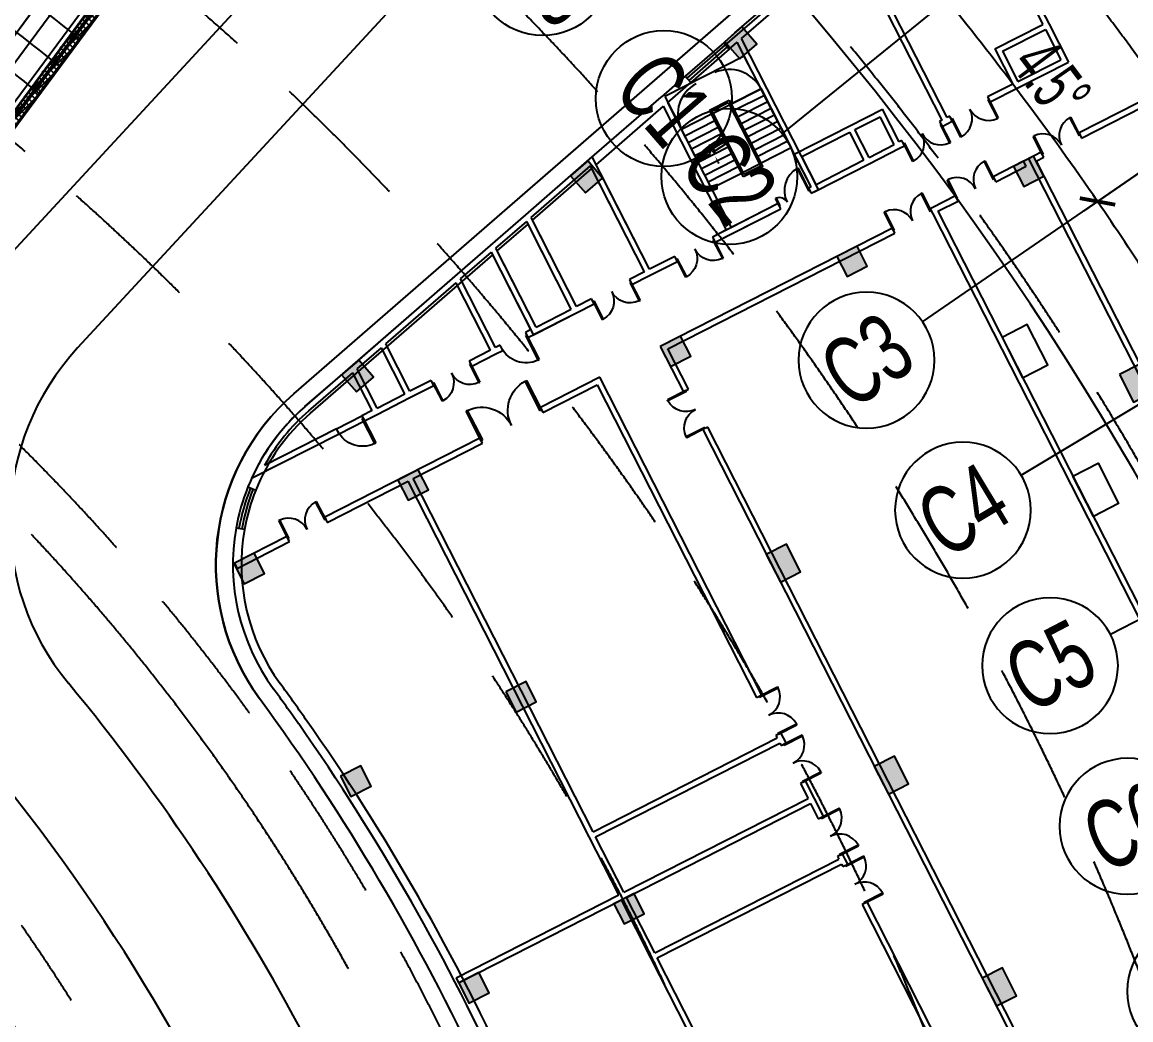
# Model space of a CAD drawing. Extents: x 1962160 to 37842216, y -162679 to 2997677.
# Drawn here: x 37668805 to 37707960, y 2791977 to 2827216 of the extents above; entities that cross this region are included whole.
import ezdxf
from ezdxf.enums import TextEntityAlignment as Align

# ---------------------------------------------------------------- set-up
doc = ezdxf.new("R2010")
doc.units = 0
doc.header["$LTSCALE"] = 1000
for name, pattern in [('CENTER', [2, 1.25, -0.25, 0.25, -0.25]), ('CENTER2', [28.575, 19.05, -3.175, 3.175, -3.175]), ('HIDDEN', [0.375, 0.25, -0.125])]:
    doc.linetypes.add(name, pattern=pattern)
doc.layers.get('0').update_dxf_attribs({"color": 8})
doc.layers.get('Defpoints').update_dxf_attribs({"color": 8})
for name, color, linetype in [('#幕墙线-平面', 8, 'Continuous'), ('#标注', 8, 'Continuous'), ('#虚线', 8, 'HIDDEN'), ('#轴线', 8, 'CENTER2'), ('1-WIN-1', 8, 'Continuous'), ('A-AL', 8, 'Continuous'), ('A-AL-E', 8, 'Continuous'), ('A-FLOR', 8, 'Continuous'), ('A-FLOR-OTLN', 8, 'Continuous'), ('A-GRID', 8, 'CENTER'), ('A-HATH', 8, 'Continuous'), ('A-STRS-HRAL', 8, 'Continuous'), ('COLUMN', 8, 'Continuous'), ('DIM', 8, 'Continuous'), ('G-ACCS', 8, 'Continuous'), ('PUB_HATCH', 8, 'Continuous'), ('周边建筑', 8, 'Continuous')]:
    doc.layers.add(name, color=color, linetype=linetype)
doc.layers.add('A-X-CHEK', color=8, linetype='Continuous', plot=False)
doc.styles.add('#文字', font='jrs.shx', dxfattribs={"width": 0.7, "bigfont": 'hztxt.shx'})
doc.styles.add('JHZX', font='jrs.shx', dxfattribs={"width": 0.6, "bigfont": 'jhz.shx'})
doc.dimstyles.new('JZBZ-600', dxfattribs={"dimscale": 600, "dimtxt": 3, "dimasz": 1.5, "dimexe": 1, "dimexo": 1, "dimgap": 0.5, "dimtad": 1, "dimdec": 0, "dimdsep": 46, "dimtxsty": 'JHZX', "dimblk1": 'ARCHTICK', "dimblk2": 'ARCHTICK', "dimsah": 1, "dimcen": 0, "dimclrd": 1, "dimclre": 1, "dimclrt": 2, "dimadec": 1, "dimazin": 2, "dimtfac": 1, "dimtdec": 0, "dimtix": 1, "dimtmove": 0, "dimatfit": 3, "dimfxl": 1, "dimtolj": 1, "dimlwd": -1, "dimlwe": -1, "dimarcsym": 1})

# ---------------------------------------------------------------- blocks, each defined once
blk = doc.blocks.new('排水沟区域')
at = {"layer": 'A-HATH'}
h = blk.add_hatch(dxfattribs=at)
h.set_pattern_fill('ANSI37', color=256, scale=100)
h.set_pattern_definition([(45, (0, 0), (-112.2532015, 112.2532015), []), (135, (0, 0), (-112.2532015, -112.2532015), [])])
edge = h.paths.add_edge_path()
edge.add_line((35689954, 2968412), (35724511, 3015261))
edge.add_arc((35647973, 2918657), 123250, 51.44757, 51.61038, ccw=False)
edge.add_line((35724786, 3015043), (35690222, 2968185))
edge.add_arc((35647973, 2918657), 65100, 49.53456, 49.84332)
blk.add_lwpolyline([(35689954, 2968412), (35724511, 3015261, -0.00071), (35724786, 3015043), (35690222, 2968185, 0.001347)], format="xyb", close=True, dxfattribs=at)
blk = doc.blocks.new('A$C58e34137')
at = {"layer": 'A-X-CHEK'}
blk.add_blockref('排水沟区域', (-35647973, -2918657), dxfattribs=at)
blk = doc.blocks.new('smg')
blk.add_lwpolyline([(-40, 200), (-40, -100), (40, -100), (40, 200)], close=True)
for points in [[(40, 0), (-40, 0)], [(0, -100), (0, 200)]]:
    blk.add_lwpolyline(points)
blk = doc.blocks.new('danyuan1')
at = {"layer": 'A-AL'}
for p, rotation in [((-8275, 2291), 169.7142857143211), ((-6867, 2019), 168.428571428614), ((-5465, 1716), 167.1428571428847), ((-4071, 1381), 165.8571428571781), ((-2685, 1015), 164.5714285714549), ((-1307, 618), 163.2857142857502), ((62, 190), 162.0000000000363)]:
    blk.add_blockref('smg', p, dxfattribs=dict(at, rotation=rotation))
blk = doc.blocks.new('ECC')
at = {"layer": '周边建筑'}
for radius, start, end in [(65000, 322.26362, 219.12201), (64650, 15, 49.64192), (64800, 15, 49.65086)]:
    blk.add_arc((-162820, 516737), radius, start, end, dxfattribs=at)
at = {"layer": '周边建筑', "rotation": 315}
blk.add_blockref('danyuan1', (-106063, 545657), dxfattribs=at)
blk = doc.blocks.new('$WINLIB2D$00000001')
for points in [[(-0.5, 0.5), (-0.5, -0.5)], [(-0.5, 0.5), (0.5, 0.5)], [(0.5, -0.5), (0.5, 0.5)], [(0.5, 0.167), (-0.5, 0.167)], [(0.5, -0.167), (-0.5, -0.167)], [(-0.5, -0.5), (0.5, -0.5)]]:
    blk.add_lwpolyline(points)
blk = doc.blocks.new('$DorLib2D$00000002')
at = {"layer": '1-WIN-1'}
for p, q in [((-0.5, 0), (-0.5, 0.4875)), ((-0.475, 0.4875), (-0.5, 0.4875)), ((-0.475, 0), (-0.475, 0.4875)), ((0.475, 0), (0.475, 0.4875)), ((0.475, 0.4875), (0.5, 0.4875)), ((0.5, 0), (0.5, 0.4875)), ((-0.5, 0), (-0.475, 0)), ((0.5, 0), (0.475, 0))]:
    blk.add_line(p, q, dxfattribs=at)
for centre, start, end in [((-0.4875, 0), 0, 88.53072), ((0.4875, 0), 91.46928, 180)]:
    blk.add_arc(centre, 0.4875, start, end, dxfattribs=at)
blk = doc.blocks.new('$DorLib2D$00000225')
for p, q in [((0.475, -0.001), (0.475, 0.752)), ((0.475, 0.752), (0.5, 0.752)), ((0.5, -0.001), (0.5, 0.752)), ((-0.5, 0), (-0.5, 0.252)), ((-0.475, 0.252), (-0.5, 0.252)), ((-0.475, 0), (-0.475, 0.252)), ((-0.475, 0), (-0.5, 0)), ((0.475, -0.001), (0.5, -0.001))]:
    blk.add_line(p, q)
for centre, radius, start, end in [((0.505, -0.002), 0.755, 92.2493, 179.7238), ((-0.501, 0.003), 0.251, 359.7899, 84.0974)]:
    blk.add_arc(centre, radius, start, end)
blk = doc.blocks.new('$DorLib2D$00000001')
for p, q in [((0.45, 0.975), (0.5, 0.975)), ((0.45, 0), (0.45, 0.975)), ((0.5, 0), (0.5, 0.975)), ((0.5, 0), (0.45, 0))]:
    blk.add_line(p, q)
blk.add_arc((0.475, 0), 0.975, 91.4693, 180)
blk = doc.blocks.new('_FZH')
blk.add_lwpolyline([(-0.5, -0.5), (0.5, -0.5), (0.5, 0.5), (-0.5, 0.5)], close=True)
at = {"layer": 'PUB_HATCH'}
blk.add_solid([(-0.5, -0.5), (0.5, -0.5), (-0.5, 0.5), (0.5, 0.5)], dxfattribs=at)
blk = doc.blocks.new('567')
at = {"layer": '周边建筑'}
for p, q in [((-45977, 113305), (-43917, 105046)), ((-43723, 105094), (-45783, 113353)), ((-43434, 103105), (-10055, 111427)), ((-43288, 103348), (-10298, 111573)), ((-42344, 99563), (-9354, 107789)), ((-42296, 99369), (-9306, 107595)), ((-47895, 104878), (-46440, 105241)), ((-47750, 104709), (-46585, 104999)), ((-46174, 103349), (-46585, 104999)), ((-45956, 103301), (-46440, 105241)), ((-43917, 105046), (-43723, 105094)), ((-54820, 103152), (-47895, 104878)), ((-54771, 102958), (-47944, 104660)), ((-47484, 102817), (-47944, 104660)), ((-47338, 103059), (-47750, 104709)), ((-41177, 75951), (-55910, 103660)), ((-43360, 103639), (-43555, 103590)), ((-43555, 103590), (-43434, 103105)), ((-43288, 103348), (-43360, 103639)), ((-50094, 93999), (-54884, 103008)), ((-49854, 94187), (-54547, 103014)), ((-47484, 102817), (-46126, 103155)), ((-47338, 103059), (-46174, 103349)), ((-46126, 103155), (-45884, 102185)), ((-45690, 102233), (-45956, 103301)), ((-43191, 102959), (-43385, 102911)), ((-43385, 102911), (-43095, 101747)), ((-42901, 101795), (-43191, 102959)), ((-45884, 102185), (-45690, 102233)), ((-43095, 101747), (-42901, 101795)), ((-45497, 100633), (-52545, 98875)), ((-45327, 100778), (-45521, 100730)), ((-45521, 100730), (-45497, 100633)), ((-45278, 100584), (-45327, 100778)), ((-45448, 100439), (-52497, 98681)), ((-45448, 100439), (-45424, 100341)), ((-45424, 100341), (-45230, 100390)), ((-45230, 100390), (-45278, 100584)), ((-42538, 100340), (-42732, 100291)), ((-42732, 100291), (-42514, 99418)), ((-42344, 99563), (-42538, 100340)), ((-42514, 99418), (-42490, 99321)), ((-42490, 99321), (-42296, 99369)), ((-45037, 98789), (-46298, 98475)), ((-44867, 98934), (-45061, 98886)), ((-45061, 98886), (-45037, 98789)), ((-44819, 98740), (-44867, 98934)), ((-44528, 97576), (-44819, 98740)), ((-45984, 97213), (-46298, 98475)), ((-44989, 98595), (-46056, 98329)), ((-45814, 97359), (-46056, 98329)), ((-44747, 97625), (-44989, 98595)), ((-41933, 97914), (-42127, 97866)), ((-39756, 89181), (-41933, 97914)), ((-44747, 97625), (-45814, 97359)), ((-44020, 95538), (-44528, 97576)), ((-42127, 97866), (-39901, 88939)), ((-45452, 95078), (-45984, 97213)), ((-44698, 97431), (-45766, 97164)), ((-45306, 95321), (-45766, 97164)), ((-44239, 95587), (-44698, 97431)), ((-9769, 96658), (-36748, 89931)), ((-36700, 89737), (-9721, 96464)), ((-44045, 95635), (-49854, 94187)), ((-44239, 95587), (-45306, 95321)), ((-43972, 95344), (-44045, 95635)), ((-43972, 95344), (-44020, 95538)), ((-44190, 95393), (-49757, 94005)), ((-44190, 95393), (-45452, 95078)), ((-44190, 95393), (-44166, 95296)), ((-44190, 95393), (-44166, 95296)), ((-44166, 95296), (-43972, 95344)), ((-44166, 95296), (-43972, 95344)), ((-47965, 94452), (-45694, 95018)), ((-46703, 94766), (-46415, 93612)), ((-46451, 94829), (-46163, 93675)), ((-46199, 94892), (-45911, 93738)), ((-45947, 94955), (-45659, 93800)), ((-45694, 95018), (-45406, 93863)), ((-5943, 94932), (-19139, 91642)), ((-47965, 94452), (-49226, 94137)), ((-47965, 94452), (-47677, 93297)), ((-47677, 93297), (-47965, 94452)), ((-47712, 94515), (-47425, 93360)), ((-47460, 94578), (-47172, 93423)), ((-47208, 94641), (-46920, 93486)), ((-46956, 94704), (-46668, 93549)), ((-19090, 91448), (-6088, 94690)), ((-50094, 93999), (-49847, 93536)), ((-49582, 93677), (-49757, 94005)), ((-49226, 94137), (-48464, 91081)), ((-43682, 94180), (-43876, 94132)), ((-43682, 94180), (-43876, 94132)), ((-43876, 94132), (-43428, 92337)), ((-43876, 94132), (-43247, 91609)), ((-43210, 92288), (-43682, 94180)), ((-43053, 91657), (-43682, 94180)), ((-49847, 93536), (-49582, 93677)), ((-47822, 93261), (-45261, 93900)), ((-47750, 93217), (-45305, 93827)), ((-47662, 93239), (-45392, 93805)), ((-45235, 93174), (-45392, 93805)), ((-45305, 93827), (-45147, 93196)), ((-45261, 93900), (-45075, 93153)), ((-47636, 92514), (-47822, 93261)), ((-47592, 92587), (-47750, 93217)), ((-47505, 92608), (-47662, 93239)), ((-45147, 93196), (-46378, 92889)), ((-46456, 92808), (-47636, 92514)), ((-46476, 92865), (-47592, 92587)), ((-46476, 92865), (-47505, 92608)), ((-46194, 91647), (-46481, 92802)), ((-46293, 92347), (-46476, 92865)), ((-45235, 93174), (-46378, 92889)), ((-46190, 92355), (-46378, 92889)), ((-45075, 93153), (-46358, 92832)), ((-45941, 91710), (-46229, 92865)), ((-45689, 91773), (-45977, 92928)), ((-45437, 91836), (-45725, 92990)), ((-45184, 91899), (-45472, 93053)), ((-44932, 91962), (-45220, 93116)), ((-47203, 91395), (-47491, 92550)), ((-47203, 91395), (-47491, 92550)), ((-46950, 91458), (-47238, 92613)), ((-46698, 91521), (-46986, 92676)), ((-46446, 91584), (-46734, 92739)), ((-48737, 92087), (-49002, 91947)), ((-48233, 91139), (-48737, 92087)), ((-43428, 92337), (-48233, 91139)), ((-43380, 92142), (-48136, 90957)), ((-46315, 92191), (-46107, 92361)), ((-46137, 92204), (-46315, 92191)), ((-46107, 92361), (-46293, 92347)), ((-46059, 91681), (-46240, 92196)), ((-45961, 91705), (-46137, 92204)), ((-43380, 92142), (-43247, 91609)), ((-43053, 91657), (-43210, 92288)), ((-49002, 91947), (-48473, 90951)), ((-46059, 91681), (-47203, 91395)), ((-44932, 91962), (-45961, 91705)), ((-43247, 91609), (-43053, 91657)), ((-43247, 91609), (-43053, 91657)), ((-19139, 91642), (-19090, 91448)), ((-48464, 91081), (-47203, 91395)), ((-20594, 91279), (-20788, 91231)), ((-20546, 91085), (-20594, 91279)), ((-46900, 87993), (-48473, 90951)), ((-46660, 88181), (-48136, 90957)), ((-20788, 91231), (-20982, 91182)), ((-20982, 91182), (-20934, 90988)), ((-20934, 90988), (-20837, 91013)), ((-19071, 83929), (-20837, 91013)), ((-20643, 91061), (-20546, 91085)), ((-18877, 83978), (-20643, 91061)), ((-23117, 90650), (-23796, 90481)), ((-23796, 90481), (-23748, 90287)), ((-22438, 90820), (-23117, 90650)), ((-22972, 90480), (-22389, 90625)), ((-21205, 83397), (-22972, 90480)), ((-22389, 90625), (-22438, 90820)), ((-42690, 90202), (-42884, 90153)), ((-42690, 90202), (-42884, 90153)), ((-42884, 90153), (-42642, 89183)), ((-42884, 90153), (-42642, 89183)), ((-42424, 89134), (-42690, 90202)), ((-42424, 89134), (-42690, 90202)), ((-25446, 90070), (-25640, 90021)), ((-25252, 90118), (-25446, 90070)), ((-25203, 89924), (-25252, 90118)), ((-23748, 90287), (-23166, 90432)), ((-21400, 83349), (-23166, 90432)), ((-36748, 89931), (-36700, 89737)), ((-25640, 90021), (-25591, 89827)), ((-25591, 89827), (-25494, 89851)), ((-23728, 82768), (-25494, 89851)), ((-25300, 89900), (-25203, 89924)), ((-23534, 82817), (-25300, 89900)), ((-39901, 88939), (-38155, 89374)), ((-38203, 89568), (-39756, 89181)), ((-27095, 89658), (-39321, 86610)), ((-39078, 86464), (-27047, 89464)), ((-38155, 89374), (-38203, 89568)), ((-27047, 89464), (-27095, 89658)), ((-42642, 89183), (-46960, 88106)), ((-42594, 88989), (-46664, 87974)), ((-42642, 89183), (-46660, 88181)), ((-42594, 88989), (-46564, 87999)), ((-42594, 88989), (-42448, 88407)), ((-42594, 88989), (-42448, 88407)), ((-42254, 88455), (-42424, 89134)), ((-42254, 88455), (-42424, 89134)), ((-45497, 85354), (-46960, 88106)), ((-42448, 88407), (-42254, 88455)), ((-42448, 88407), (-42254, 88455)), ((-45497, 85354), (-46900, 87993)), ((-45357, 85517), (-46664, 87974)), ((-45257, 85542), (-46564, 87999)), ((-4274, 87413), (-18925, 83760)), ((-4322, 87607), (-18877, 83978)), ((-41892, 87000), (-42086, 86951)), ((-41892, 87000), (-42086, 86951)), ((-42086, 86951), (-41940, 86369)), ((-42086, 86951), (-41940, 86369)), ((-41722, 86321), (-41892, 87000)), ((-41722, 86321), (-41892, 87000)), ((-39321, 86610), (-38752, 84330)), ((-41940, 86369), (-45357, 85517)), ((-41892, 86175), (-45260, 85335)), ((-41940, 86369), (-45257, 85542)), ((-41892, 86175), (-45160, 85360)), ((-41553, 84817), (-41892, 86175)), ((-41553, 84817), (-41892, 86175)), ((-41311, 84671), (-41722, 86321)), ((-41335, 84768), (-41722, 86321)), ((-38558, 84378), (-39078, 86464)), ((-44483, 84086), (-45160, 85360)), ((-44723, 83899), (-45497, 85354)), ((-44723, 83899), (-45497, 85354)), ((-44583, 84061), (-45260, 85335)), ((-41553, 84817), (-44583, 84061)), ((-41505, 84623), (-44486, 83879)), ((-41553, 84817), (-44483, 84086)), ((-41311, 84671), (-44386, 83904)), ((-41505, 84623), (-41451, 84407)), ((-41257, 84456), (-41335, 84768)), ((-41451, 84407), (-41257, 84456)), ((-38752, 84330), (-38558, 84378)), ((-40647, 76233), (-44723, 83899)), ((-43949, 82443), (-44723, 83899)), ((-43809, 82605), (-44486, 83879)), ((-40382, 76374), (-44386, 83904)), ((-19071, 83929), (-21205, 83397)), ((-41015, 83485), (-41209, 83437)), ((-41209, 83437), (-41166, 83264)), ((-40948, 83216), (-41015, 83485)), ((-18925, 83760), (-21157, 83203)), ((-41166, 83264), (-43809, 82605)), ((-41118, 83070), (-43712, 82423)), ((-41118, 83070), (-40912, 82245)), ((-40718, 82294), (-40948, 83216)), ((-21351, 83155), (-23583, 82598)), ((-21400, 83349), (-23534, 82817)), ((-19790, 76895), (-21351, 83155)), ((-19596, 76943), (-21157, 83203)), ((-23728, 82768), (-37312, 79381)), ((-42304, 79349), (-43949, 82443)), ((-42164, 79511), (-43712, 82423)), ((-40912, 82245), (-40718, 82294)), ((-23583, 82598), (-37264, 79187)), ((-37978, 82050), (-38172, 82001)), ((-38172, 82001), (-37482, 79236)), ((-37312, 79381), (-37978, 82050)), ((-40355, 80838), (-40549, 80790)), ((-40549, 80790), (-40344, 79965)), ((-40125, 79917), (-40355, 80838)), ((-40344, 79965), (-42164, 79511)), ((-39811, 78655), (-40125, 79917)), ((-40295, 79771), (-42067, 79330)), ((-40029, 78704), (-40295, 79771)), ((-41675, 78166), (-42304, 79349)), ((-41535, 78329), (-42067, 79330)), ((-37482, 79236), (-36684, 76034)), ((-36490, 76082), (-37264, 79187)), ((-40029, 78704), (-41535, 78329)), ((-39981, 78510), (-41438, 78147)), ((-39981, 78510), (-39884, 78119)), ((-39689, 78168), (-39811, 78655)), ((-40648, 76234), (-41675, 78166)), ((-40471, 76328), (-41438, 78147)), ((-39884, 78119), (-39689, 78168)), ((-39640, 77144), (-39884, 78119)), ((-39446, 77193), (-39689, 78168)), ((-39446, 77193), (-39640, 77144)), ((-39640, 77144), (-38949, 74373)), ((-38607, 73828), (-39446, 77193)), ((-19790, 76895), (-19596, 76943)), ((-36684, 76034), (-36490, 76082)), ((-36127, 74627), (-36321, 74578)), ((-36321, 74578), (-35818, 72562)), ((-35624, 72610), (-36127, 74627)), ((-38342, 73634), (-38170, 73880)), ((-36896, 73175), (-37014, 72899)), ((-35818, 72562), (-35624, 72610))]:
    blk.add_line(p, q, dxfattribs=at)
for points, format in [([(-1000, 78694, 0.098236), (-30965, 72352, -0.389733), (-41177, 75951), (-55910, 103660, -0.432463), (-52158, 114698, -0.001332), (-51546, 114974, -0.001332)], "xyb"), ([(-45287, 94497, 0, 0, 0), (-48527, 93689, 0, 0, 0), (-48062, 91825, 0, 0, 0), (-46170, 92297, 0, 80, 0), (-46461, 92224, 0, 0, 0)], "xyseb"), ([(-44880, 92619, 0, 0, 0), (-46015, 92336, 0, 80, 0), (-45724, 92408, 0, 0, 0)], "xyseb")]:
    blk.add_lwpolyline(points, format=format, dxfattribs=at)
for points in [[(-32156, 102104), (-32398, 103074), (-30846, 103461), (-30604, 102491)], [(-35940, 101160), (-36182, 102130), (-37735, 101743), (-37493, 100773)]]:
    blk.add_lwpolyline(points, close=True, dxfattribs=at)
for centre, radius, start, end in [((-47662, 93239), 1250, 104, 191.2487), ((-47493, 92560), 1200, 194.4775, 284), ((0, 0), 79600, 90.64783, 112.05721), ((0, 0), 79300, 90.65028, 112.05727), ((0, 0), 78700, 90.72805, 113.17007), ((-34113, 79707), 7100, 208, 235.1487), ((-34113, 79707), 7400, 208, 235.1487), ((-34113, 79707), 7400, 208.0118, 232.603), ((-34113, 79707), 7200, 208.012, 227.8011), ((-34113, 79707), 8000, 208, 293.1701), ((-34113, 79707), 7400, 235.1487, 246.9218), ((-34113, 79707), 7300, 235.1487, 246.9218), ((-34113, 79707), 7200, 235.1487, 246.9218), ((-34113, 79707), 7100, 235.1487, 246.9218), ((-1683, 4041), 75222, 112.02483, 113.20245), ((-1683, 4041), 74922, 112.02476, 113.20251), ((-34113, 79707), 7400, 246.9218, 293.1708), ((-34113, 79707), 7100, 246.9218, 293.1701)]:
    blk.add_arc(centre, radius, start, end, dxfattribs=at)
at = {"layer": 'COLUMN'}
for p, xscale, yscale, zscale, rotation in [((-34847, 105040), 1099.999999999926, 799.9999999999873, 799.999999999987, 14.00000000000297), ((-42997, 103008), 800.0000000001004, 800.0000000001004, 800.0000000001004, 13.9999999999721), ((-41304, 96216), 799.9999999999732, 799.9999999999732, 799.9999999999732, 14.00000000000445), ((-15159, 95520), 1099.999999999926, 799.9999999999873, 799.999999999987, 14.00000000000297), ((-49705, 94121), 800.0000000002524, 800.0000000002524, 800.0000000002524, 117.9999999999917), ((-23309, 93488), 1099.999999999926, 799.9999999999873, 799.999999999987, 14.00000000000297), ((-31460, 91456), 1099.999999999926, 799.9999999999873, 799.999999999987, 14.00000000000297), ((-39610, 89424), 799.999999999987, 799.999999999987, 799.999999999987, 14.00000000000849), ((-46318, 87751), 799.9999999999376, 799.9999999999376, 799.9999999999376, 117.9999999999848), ((-20793, 83397), 800.0000000005235, 800.0000000005235, 800.0000000005235, 14.00000000002469), ((-28944, 81365), 800.0000000004529, 800.0000000004529, 800.0000000004529, 14.00000000000447), ((-37094, 79333), 800.0000000003544, 800.0000000003544, 800.0000000003544, 13.99999999997616), ((-41286, 78287), 800.0000000000465, 800.0000000000465, 800.0000000000465, 117.9999999999995), ((-19305, 77430), 800.0000000005235, 800.0000000005235, 800.0000000005235, 14.00000000002469), ((-27357, 75010), 800.0000000003544, 800.0000000003544, 800.0000000003544, 13.99999999997616), ((-35522, 73026), 800.0000000003544, 800.0000000003544, 800.0000000003544, 13.99999999997616)]:
    blk.add_blockref('_FZH', p, dxfattribs=dict(at, xscale=xscale, yscale=yscale, zscale=zscale, rotation=rotation))
at = {"layer": '周边建筑'}
for name, p, xscale, yscale, zscale, rotation in [('$DorLib2D$00000002', (-43639, 104342), 1500, 1500, 1500, 103.9999999999999), ('$DorLib2D$00000002', (-45605, 101482), 1500, 1500, -1500, 284.0000000000049), ('$DorLib2D$00000002', (-42816, 101043), 1500.000000000001, 1500.000000000001, 1500.000000000001, 103.9999999999971), ('$DorLib2D$00000002', (-45146, 99638), 1500, 1500, -1500, 284.0000000000013), ('$DorLib2D$00000002', (-42212, 98617), 1500, 1500, 1500, 103.9999999999994), ('$DorLib2D$00000225', (-43924, 94738), 1200, 1200, 200, 104.0000000000005), ('$DorLib2D$00000225', (-43924, 94738), 1200, 1200, 1200, 104.0000000000039), ('$WINLIB2D$00000001', (-49292, 92812), 1800, 300, -1800, 297.9999999999936), ('$DorLib2D$00000002', (-19842, 91364), 1500, 1500, 200, 14.00000000000031), ('$DorLib2D$00000002', (-42968, 90905), -1500, 1500, 200, 284.0000000000074), ('$DorLib2D$00000002', (-42968, 90905), -1500, 1500, 1500, 284.0000000000039), ('$DorLib2D$00000002', (-21686, 90904), 1500.000000000001, 1500.000000000001, 200, 14.00000000000847), ('$DorLib2D$00000002', (-24500, 90202), 1500, 1500, 200, 13.99999999999165), ('$DorLib2D$00000002', (-26343, 89743), 1500, 1500, 200, 14.00000000000059), ('$DorLib2D$00000002', (-37451, 89653), -1500, 1500, 1500, 193.9999999999991), ('$DorLib2D$00000002', (-42170, 87703), -1500, 1500, 200, 283.9999999999999), ('$DorLib2D$00000002', (-42170, 87703), -1500, 1500, 1500, 283.9999999999999), ('$DorLib2D$00000001', (-41233, 83946), -1000, 1000, 1000, 284.0000000000084), ('$DorLib2D$00000002', (-38365, 83190), -2400, 2400, 200, 104.000000000001), ('$DorLib2D$00000002', (-40634, 81542), -1500.000000000001, 1500, 1500, 283.9999999999999), ('$DorLib2D$00000001', (-39665, 77656), -1004.987562112109, 1004.987562112109, 1004.987562112109, 284.0000000000005), ('$DorLib2D$00000002', (-36405, 75330), 1500, 1500, 200, 103.9999999999939)]:
    blk.add_blockref(name, p, dxfattribs=dict(at, xscale=xscale, yscale=yscale, zscale=zscale, rotation=rotation))
blk = doc.blocks.new('总体道路0521')
at = {"layer": 'G-ACCS'}
for p, q in [((35648053.519, 2918747.757), (35648026.68, 2918718.723)), ((35648056.456, 2918745.041), (35648029.618, 2918716.008))]:
    blk.add_line(p, q, dxfattribs=at)
for centre, radius, start, end in [((35647972.511, 2918657.177), 223.8, 2.61503, 87.0254), ((35648036.227, 2918709.898), 9, 137.2499, 219.6064), ((35647972.511, 2918657.177), 69.7, 15.28778, 49.79826), ((35647972.511, 2918657.177), 73.7, 15.27208, 39.60637)]:
    blk.add_arc(centre, radius, start, end, dxfattribs=at)
blk = doc.blocks.new('A$C06ac024f')
at = {"layer": 'A-AL-E'}
for points in [[(146966, 9139), (130294, 8119, -0.411972), (129394, 8909, 0.208557), (81515, 100883, -0.411975), (81384, 102073), (91783, 115145)], [(146954, 9339), (130281, 8319, -0.411972), (129593, 8923, 0.208557), (81641, 101038, -0.411975), (81541, 101949), (91939, 115021)]]:
    blk.add_lwpolyline(points, format="xyb", dxfattribs=at)
for points in [[(42095, 49659), (76720, 96452)], [(42248, 49529), (76880, 96333)]]:
    blk.add_lwpolyline(points, dxfattribs=at)
at = {"layer": 'A-FLOR-OTLN'}
blk.add_lwpolyline([(40742, 50775), (76298, 98824)], dxfattribs=at)
at = {"layer": 'A-STRS-HRAL'}
for p, q in [((41827, 49885), (76569, 96836)), ((76606, 96551), (41980, 49756))]:
    blk.add_line(p, q, dxfattribs=at)
at = {"xscale": 1000, "yscale": 1000, "zscale": 1000}
blk.add_blockref('总体道路0521', (-35647972511, -2918657177), dxfattribs=at)
at = {"layer": '周边建筑', "rotation": 283.0000003899075}
blk.add_blockref('567', (0, 0), dxfattribs=at)
at = {"layer": '周边建筑'}
blk.add_blockref('ECC', (162820, -516737), dxfattribs=at)
blk = doc.blocks.new('A$C80b62fe7')
at = {"layer": '#幕墙线-平面'}
for points in [[(218720, 197989), (201349, 196927, -0.411972), (200385, 197773, 0.208557), (152529, 289704, -0.411975), (152389, 290978), (163223, 304598)], [(218704, 198249), (201333, 197186, -0.411972), (200645, 197790, 0.208557), (152693, 289906, -0.411975), (152592, 290816), (163426, 304436)]]:
    blk.add_lwpolyline(points, format="xyb", dxfattribs=at)
for points in [[(112196, 239216), (148588, 288397)], [(112643, 237947), (147723, 285355)], [(112852, 237792), (147932, 285200)]]:
    blk.add_lwpolyline(points, dxfattribs=at)
for radius, start, end in [(128529, 333.50225, 195.7758), (127529, 333.53985, 195.7884)]:
    blk.add_arc((71052, 188867), radius, start, end, dxfattribs=at)
blk = doc.blocks.new('DASWQE')
at = {"layer": '#幕墙线-平面', "ltscale": 10}
for centre in [(-3666, -5900), (-4379, -6864), (-5093, -7829)]:
    blk.add_arc(centre, 97079, 51.17499, 53.38887, dxfattribs=at)
at = {"layer": 'DIM', "ltscale": 10}
blk.add_blockref('A$C80b62fe7', (-71047, -188863), dxfattribs=at)
blk = doc.blocks.new('_ARCHTICK')
at = {"const_width": 0.15}
blk.add_lwpolyline([(-0.5, -0.5), (0.5, 0.5)], dxfattribs=at)
blk = doc.blocks.new('*D152')
at = {"layer": '#标注', "color": 1, "transparency": 16777216}
for p, q in [((36883532, 2989401), (36873230, 2982321)), ((36887659, 2982985), (36876944, 2976548))]:
    blk.add_line(p, q, dxfattribs=at)
blk.add_arc((36780603, 2918661), 112993, 30.99948, 34.49966, dxfattribs=at)
at = {"layer": 'Defpoints', "color": 0, "transparency": 16777216}
for p in [(36884026, 2989741), (36888173, 2983294), (36876253, 2978817), (36780603, 2918661)]:
    blk.add_point(p, dxfattribs=at)
at = {"layer": '#标注', "color": 1, "transparency": 16777216, "xscale": 900, "yscale": 900, "zscale": 900}
for p, rotation in [((36873725, 2982661), 124.4996618949847), ((36877458, 2976857), 300.999481363705)]:
    blk.add_blockref('_ARCHTICK', p, dxfattribs=dict(at, rotation=rotation))
at = {"layer": '#标注', "color": 2, "transparency": 16777216, "insert": (36876645, 2980436), "char_height": 1800, "attachment_point": 5, "rotation": 302.7496, "style": 'JHZX'}
blk.add_mtext('\\A1;3.5°', dxfattribs=at)
blk = doc.blocks.new('*D153')
at = {"layer": '#标注', "color": 1, "transparency": 16777216}
for p, q in [((36877664, 2997259), (36867950, 2989393)), ((36883532, 2989401), (36873230, 2982321))]:
    blk.add_line(p, q, dxfattribs=at)
blk.add_arc((36780603, 2918661), 112993, 34.49966, 38.99991, dxfattribs=at)
at = {"layer": 'Defpoints', "color": 0, "transparency": 16777216}
for p in [(36878130, 2997637), (36884026, 2989741), (36872017, 2985077), (36780603, 2918661)]:
    blk.add_point(p, dxfattribs=at)
at = {"layer": '#标注', "color": 1, "transparency": 16777216, "xscale": 900, "yscale": 900, "zscale": 900}
for p, rotation in [((36868416, 2989770), 128.9999107683653), ((36873725, 2982661), 304.4996618949182)]:
    blk.add_blockref('_ARCHTICK', p, dxfattribs=dict(at, rotation=rotation))
at = {"layer": '#标注', "color": 2, "transparency": 16777216, "insert": (36872102, 2986986), "char_height": 1800, "attachment_point": 5, "rotation": 306.7498, "style": 'JHZX'}
blk.add_mtext('\\A1;4.5°', dxfattribs=at)
blk = doc.blocks.new('*D111')
at = {"layer": '#标注', "color": 1, "transparency": 16777216}
for p, q in [((36874862, 3000599), (36862409, 2989774)), ((36882278, 2846131), (36868846, 2855713))]:
    blk.add_line(p, q, dxfattribs=at)
blk.add_arc((36780603, 2918661), 108993, 324.49751, 41, dxfattribs=at)
at = {"layer": 'Defpoints', "color": 0, "transparency": 16777216}
for p in [(36875315, 3000993), (36780603, 2918661), (36887941, 2899732), (36882766, 2845783)]:
    blk.add_point(p, dxfattribs=at)
at = {"layer": '#标注', "color": 1, "transparency": 16777216, "xscale": 900, "yscale": 900, "zscale": 900}
for p, rotation in [((36862862, 2990168), 130.999999999991), ((36869334, 2855365), 234.4975139136607)]:
    blk.add_blockref('_ARCHTICK', p, dxfattribs=dict(at, rotation=rotation))
at = {"layer": '#标注', "color": 2, "transparency": 16777216, "insert": (36890670, 2923946), "char_height": 1800, "attachment_point": 5, "rotation": 272.7488, "style": 'JHZX'}
blk.add_mtext('\\A1;76.5°', dxfattribs=at)
blk = doc.blocks.new('*U247')
blk.add_line((0, -20), (0, 0))
blk.add_circle((0, -24), 4)
at = {"style": 'JHZX', "width": 0.75}
blk.add_attdef('AXES', text='', height=4, dxfattribs=at).set_placement((0, -24), align=Align.MIDDLE_CENTER)
blk = doc.blocks.new('*U246')
blk.add_line((20, 0), (0, 0))
blk.add_circle((24, 0), 4)
at = {"style": 'JHZX', "width": 0.75}
blk.add_attdef('AXES', text='', height=4, dxfattribs=at).set_placement((24, 0), align=Align.MIDDLE_CENTER)
blk = doc.blocks.new('DOTE-11')
at = {"layer": '#虚线', "ltscale": 20}
for radius, end in [(117100, 50.90588), (109300, 50.72062), (101500, 50.50684), (93700, 50.25742), (85900, 49.96262), (78100, 49.60882)]:
    blk.add_arc((36780599, 2918657), radius, 330, end, dxfattribs=at)
at = {"layer": '#轴线'}
blk.add_line((36821101, 2969106), (36858740, 3019972), dxfattribs=at)
for radius, start, end in [(146600, 324.5, 183.99981), (138800, 324.5, 210.18842), (130400, 324.5, 210.32938), (127950, 324.5, 210.37401), (85900, 49.96262, 53.5), (76200, 324.5, 56.5), (67200, 324.5, 56.5)]:
    blk.add_arc((36780599, 2918657), radius, start, end, dxfattribs=at)
blk = doc.blocks.new('*D356')
at = {"layer": '#标注', "color": 1, "ltscale": 10, "transparency": 16777216}
for p, q in [((37690794, 2855167), (37683608, 2860484)), ((37649115, 2812861), (37684091, 2860127)), ((37655819, 2807900), (37648633, 2813218))]:
    blk.add_line(p, q, dxfattribs=at)
at = {"layer": 'Defpoints', "color": 0, "ltscale": 10, "transparency": 16777216}
for p in [(37684091, 2860127), (37691277, 2854810), (37656301, 2807543)]:
    blk.add_point(p, dxfattribs=at)
at = {"layer": '#标注', "color": 1, "ltscale": 10, "transparency": 16777216, "xscale": 900, "yscale": 900, "zscale": 900}
for p, rotation in [((37684091, 2860127), 53.50000000003003), ((37649115, 2812861), 233.50000000003)]:
    blk.add_blockref('_ARCHTICK', p, dxfattribs=dict(at, rotation=rotation))
at = {"layer": '#标注', "color": 2, "ltscale": 10, "transparency": 16777216, "insert": (37665638, 2837208), "char_height": 1800, "attachment_point": 5, "rotation": 53.5, "style": 'JHZX'}
blk.add_mtext('\\A1;1200*49=58800', dxfattribs=at)
blk = doc.blocks.new('ZW-5001')
at = {"layer": '#标注'}
ref = blk.add_blockref('*U247', (36864401.2, 3001010.7), dxfattribs=dict(at, xscale=600.0000000000001, yscale=600.0000000000001, rotation=314.4971693134812))
ref.add_attrib('AXES', 'B23', dxfattribs={"layer": '0', "height": 2400, "rotation": 314.49717, "style": '#文字', "width": 0.7}).set_placement((36854129.9, 2990918.1), align=Align.MIDDLE_CENTER)
ref = blk.add_blockref('*U247', (36869277, 2995744.2), dxfattribs=dict(at, xscale=600.0000000000002, yscale=600.0000000000002, rotation=310.9999999999887))
ref.add_attrib('AXES', 'C1', dxfattribs={"layer": '0', "height": 2400, "rotation": 311, "style": '#文字', "width": 0.7}).set_placement((36858409.1, 2986296.9), align=Align.MIDDLE_CENTER)
ref = blk.add_blockref('*U247', (36871913.4, 2992602.2), dxfattribs=dict(at, xscale=600.0000000000003, yscale=600.0000000000003, rotation=308.9983885300762))
ref.add_attrib('AXES', 'C2', dxfattribs={"layer": '0', "height": 2400, "rotation": 308.99839, "style": '#文字', "width": 0.7}).set_placement((36860722.2, 2983540.3), align=Align.MIDDLE_CENTER)
ref = blk.add_blockref('*U246', (36877433.3, 2985210.1), dxfattribs=dict(at, xscale=-600.0000000000002, yscale=600, rotation=34.49969483037982))
ref.add_attrib('AXES', 'C3', dxfattribs={"layer": '0', "height": 2400, "rotation": 34.49969, "style": '#文字', "width": 0.7}).set_placement((36865565.8, 2977053.9), align=Align.MIDDLE_CENTER)
ref = blk.add_blockref('*U246', (36881315.6, 2979174.4), dxfattribs=dict(at, xscale=-600, yscale=599.9999999999999, rotation=30.99974237665994))
ref.add_attrib('AXES', 'C4', dxfattribs={"layer": '0', "height": 2400, "rotation": 30.99974, "style": '#文字', "width": 0.7}).set_placement((36868972.3, 2971757.9), align=Align.MIDDLE_CENTER)
ref = blk.add_blockref('*U246', (36884822.2, 2972913), dxfattribs=dict(at, xscale=-600, yscale=599.9999999999998, rotation=27.49978992294016))
ref.add_attrib('AXES', 'C5', dxfattribs={"layer": '0', "height": 2400, "rotation": 27.49979, "style": '#文字', "width": 0.7}).set_placement((36872049.2, 2966263.8), align=Align.MIDDLE_CENTER)
ref = blk.add_blockref('*U246', (36887940, 2966449.2), dxfattribs=dict(at, xscale=-600, yscale=599.9999999999999, rotation=23.99983746922012))
ref.add_attrib('AXES', 'C6', dxfattribs={"layer": '0', "height": 2400, "rotation": 23.99984, "style": '#文字', "width": 0.7}).set_placement((36874784.9, 2960592.2), align=Align.MIDDLE_CENTER)
ref = blk.add_blockref('*U246', (36890657.3, 2959807.1), dxfattribs=dict(at, xscale=-600, yscale=599.9999999999999, rotation=20.49988501550017))
ref.add_attrib('AXES', 'C7', dxfattribs={"layer": '0', "height": 2400, "rotation": 20.49989, "style": '#文字', "width": 0.7}).set_placement((36877169.2, 2954764.1), align=Align.MIDDLE_CENTER)
for base, p1, p2, picture, middle in [((36887940.5, 2899731.8), (36882766.5, 2845782.6), (36875314.6, 3000992.6), '*D111', (36890670.1, 2923946)), ((36872017.4, 2985077), (36884026.3, 2989741.1), (36878130.3, 2997636.9), '*D153', (36872101.7, 2986985.9)), ((36876253.2, 2978816.6), (36888172.9, 2983294.4), (36884026.3, 2989741.1), '*D152', (36876645.1, 2980436.5))]:
    dim = blk.add_angular_dim_3p(base=base, center=(36780603.5, 2918661.5), p1=p1, p2=p2, dimstyle='JZBZ-600', dxfattribs=at)
    dim.commit()
    dim.dimension.update_dxf_attribs({"geometry": picture, "text_midpoint": middle})
blk = doc.blocks.new('FDGFH')
at = {"layer": 'A-FLOR'}
blk.add_blockref('ZW-5001', (-36780599, -2918657), dxfattribs=at)
at = {"layer": 'A-GRID'}
blk.add_blockref('DOTE-11', (-36780599, -2918657), dxfattribs=at)

msp = doc.modelspace()

# ---------------------------------------------------------------- linework, layer by layer
at = {"layer": '#标注', "ltscale": 10}
msp.add_arc((37613670.3, 2756893.5), 133919.7, 333.97781, 71.909507, dxfattribs=at)

# ---------------------------------------------------------------- block references
at = {"layer": 'A-STRS-HRAL'}
msp.add_blockref('DASWQE', (37613652.6, 2756886), dxfattribs=at)
at = {"layer": 'DIM', "ltscale": 10}
for name in ['A$C06ac024f', 'A$C58e34137']:
    msp.add_blockref(name, (37613657.1, 2756879.8), dxfattribs=at)
at = {"layer": 'DIM'}
msp.add_blockref('FDGFH', (37613657.1, 2756879.8), dxfattribs=at)

# ---------------------------------------------------------------- dimensions: what is measured, and where the dimension line sits
at = {"layer": '#标注', "ltscale": 10}
dim = msp.add_aligned_dim(p1=(37656301, 2807543.3), p2=(37691276.5, 2854810.1), distance=8939.3, text='1200*49=58800', dimstyle='JZBZ-600', dxfattribs=at)
dim.commit()
dim.dimension.update_dxf_attribs({"geometry": '*D356', "text_midpoint": (37665638.2, 2837207.8)})

doc.saveas('drawing.dxf')
